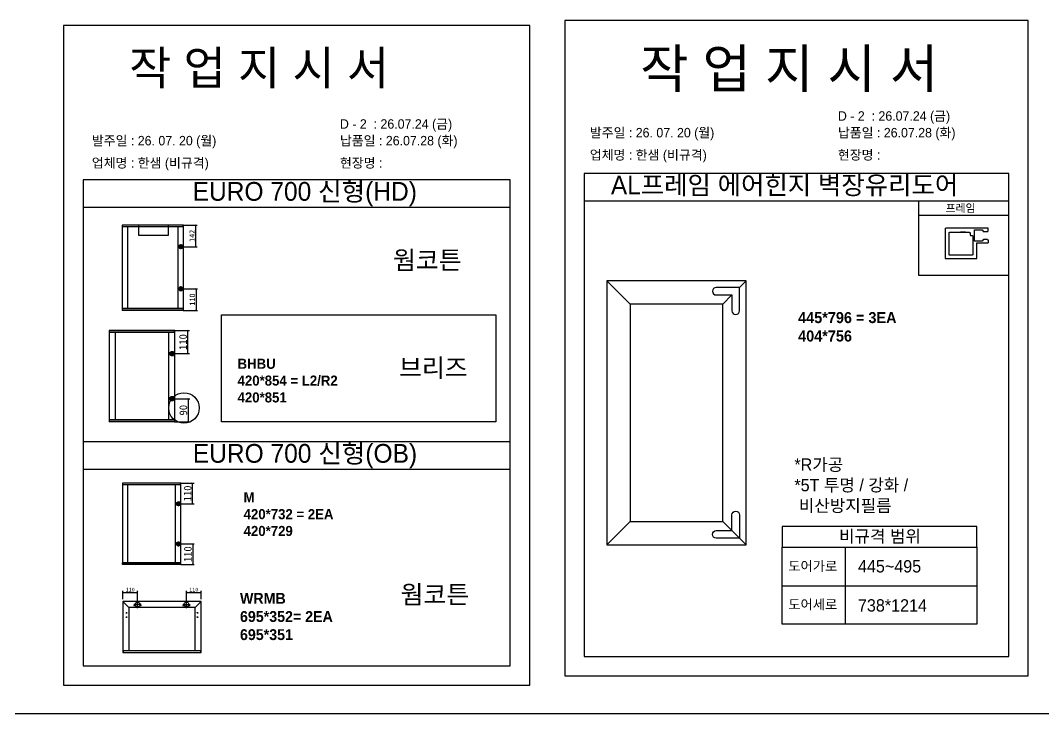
# Model space of a CAD drawing. Header units: millimetres. Extents: x -44117 to 256353, y -2095463 to 65325.
# Drawn here: x 113917 to 120509, y -1136559 to -1132096 of the extents above; entities that cross this region are included whole.
import ezdxf

# ---------------------------------------------------------------- set-up
doc = ezdxf.new("R2010")
doc.units = ezdxf.units.MM
doc.header["$LTSCALE"] = 10
doc.layers.add('Layer1', color=7, linetype='Continuous', lineweight=70)
doc.layers.add('PDF_Geomertry', color=7, linetype='Continuous')
doc.layers.add('PDF_Text', color=7, linetype='Continuous')
doc.styles.add('MtX_Gulim', font='')
doc.styles.add('PDF Arial', font='')
doc.styles.get('MtX_Gulim').set_extended_font_data('Gulim', bold=True)
doc.styles.get('PDF Arial').set_extended_font_data('Arial')
doc.dimstyles.new('ISO-25', dxfattribs={"dimtxt": 2.5, "dimasz": 2.5, "dimexe": 1, "dimexo": 1, "dimtad": 1, "dimtxsty": 'Standard', "dimblk": 'ARCHTICK', "dimcen": 2.5, "dimadec": 0, "dimazin": 0, "dimtfac": 1, "dimtmove": 0, "dimatfit": 3, "dimfxl": 0, "dimarcsym": 0})

# ---------------------------------------------------------------- blocks, each defined once
blk = doc.blocks.new('_ArchTick')
at = {"color": 0, "linetype": 'ByBlock', "const_width": 0.15}
blk.add_lwpolyline([(-0.5, -0.5), (0.5, 0.5)], dxfattribs=at)
blk = doc.blocks.new('*D7937')
at = {"color": 0, "lineweight": -2}
for p, q in [((114965.6, -1133413.4), (115056.3, -1133413.4)), ((115046.3, -1133552.9), (115046.3, -1133413.4)), ((114965.6, -1133552.9), (115056.3, -1133552.9))]:
    blk.add_line(p, q, dxfattribs=at)
at = {"layer": 'Defpoints', "color": 0}
for p in [(114950.6, -1133413.4), (115046.3, -1133413.4), (114950.6, -1133552.9)]:
    blk.add_point(p, dxfattribs=at)
at = {"color": 0, "lineweight": -2, "xscale": 10, "yscale": 10, "zscale": 10}
for p, rotation in [((115046.3, -1133413.4), 90), ((115046.3, -1133552.9), 270)]:
    blk.add_blockref('_ArchTick', p, dxfattribs=dict(at, rotation=rotation))
at = {"color": 0, "insert": (115022.5, -1133483.2), "char_height": 25, "attachment_point": 5, "rotation": 90}
blk.add_mtext('{\\H1.4x;142}', dxfattribs=at)
blk = doc.blocks.new('*D7938')
at = {"color": 0, "lineweight": -2}
for p, q in [((114965.6, -1133824.2), (115057.8, -1133824.2)), ((115047.8, -1133824.2), (115047.8, -1133962.9)), ((114965.6, -1133962.9), (115057.8, -1133962.9))]:
    blk.add_line(p, q, dxfattribs=at)
at = {"layer": 'Defpoints', "color": 0}
for p in [(114950.6, -1133824.2), (114950.6, -1133962.9), (115047.8, -1133962.9)]:
    blk.add_point(p, dxfattribs=at)
at = {"color": 0, "lineweight": -2, "xscale": 10, "yscale": 10, "zscale": 10}
for p, rotation in [((115047.8, -1133824.2), 90), ((115047.8, -1133962.9), 270)]:
    blk.add_blockref('_ArchTick', p, dxfattribs=dict(at, rotation=rotation))
at = {"color": 0, "insert": (115024.1, -1133893.5), "char_height": 25, "attachment_point": 5, "rotation": 90}
blk.add_mtext('{\\H1.4x;110}', dxfattribs=at)
blk = doc.blocks.new('*D7939')
at = {"color": 0, "lineweight": -2}
for p, q in [((114949, -1135075.5), (115035.2, -1135075.5)), ((115025.2, -1135208.5), (115025.2, -1135075.5)), ((114949, -1135208.5), (115035.2, -1135208.5))]:
    blk.add_line(p, q, dxfattribs=at)
at = {"layer": 'Defpoints', "color": 0}
for p in [(114934, -1135075.5), (115025.2, -1135075.5), (114934, -1135208.5)]:
    blk.add_point(p, dxfattribs=at)
at = {"color": 0, "lineweight": -2, "xscale": 10, "yscale": 10, "zscale": 10}
for p, rotation in [((115025.2, -1135075.5), 90), ((115025.2, -1135208.5), 270)]:
    blk.add_blockref('_ArchTick', p, dxfattribs=dict(at, rotation=rotation))
at = {"color": 0, "insert": (114994, -1135142), "char_height": 25, "attachment_point": 5, "rotation": 90}
blk.add_mtext('{\\H2x;110}', dxfattribs=at)
blk = doc.blocks.new('*D7940')
at = {"color": 0, "lineweight": -2}
for p, q in [((114949, -1135467.1), (115036.7, -1135467.1)), ((115026.7, -1135467.1), (115026.7, -1135599.3)), ((114949, -1135599.3), (115036.7, -1135599.3))]:
    blk.add_line(p, q, dxfattribs=at)
at = {"layer": 'Defpoints', "color": 0}
for p in [(114934, -1135467.1), (114934, -1135599.3), (115026.7, -1135599.3)]:
    blk.add_point(p, dxfattribs=at)
at = {"color": 0, "lineweight": -2, "xscale": 10, "yscale": 10, "zscale": 10}
for p, rotation in [((115026.7, -1135467.1), 90), ((115026.7, -1135599.3), 270)]:
    blk.add_blockref('_ArchTick', p, dxfattribs=dict(at, rotation=rotation))
at = {"color": 0, "insert": (114995.4, -1135533.2), "char_height": 25, "attachment_point": 5, "rotation": 90}
blk.add_mtext('{\\H2x;110}', dxfattribs=at)
blk = doc.blocks.new('*D7941')
at = {"color": 0, "lineweight": -2}
for p, q in [((114576.5, -1135823.1), (114576.5, -1135770.2)), ((114576.5, -1135780.2), (114670.8, -1135780.2)), ((114670.8, -1135841.7), (114670.8, -1135770.2))]:
    blk.add_line(p, q, dxfattribs=at)
at = {"layer": 'Defpoints', "color": 0}
for p in [(114670.8, -1135780.2), (114576.5, -1135838.1), (114670.8, -1135856.7)]:
    blk.add_point(p, dxfattribs=at)
at = {"color": 0, "lineweight": -2, "xscale": 10, "yscale": 10, "zscale": 10, "rotation": 180}
blk.add_blockref('_ArchTick', (114576.5, -1135780.2), dxfattribs=at)
at = {"color": 0, "lineweight": -2, "xscale": 10, "yscale": 10, "zscale": 10}
blk.add_blockref('_ArchTick', (114670.8, -1135780.2), dxfattribs=at)
at = {"color": 0, "insert": (114623.6, -1135761.5), "char_height": 25, "attachment_point": 5}
blk.add_mtext('110', dxfattribs=at)
blk = doc.blocks.new('*D7942')
at = {"color": 0, "lineweight": -2}
for p, q in [((114986.1, -1135841.7), (114986.1, -1135770.2)), ((114986.1, -1135780.2), (115080.5, -1135780.2)), ((115080.5, -1135823.1), (115080.5, -1135770.2))]:
    blk.add_line(p, q, dxfattribs=at)
at = {"layer": 'Defpoints', "color": 0}
for p in [(115080.5, -1135780.2), (115080.5, -1135838.1), (114986.1, -1135856.7)]:
    blk.add_point(p, dxfattribs=at)
at = {"color": 0, "lineweight": -2, "xscale": 10, "yscale": 10, "zscale": 10, "rotation": 180}
blk.add_blockref('_ArchTick', (114986.1, -1135780.2), dxfattribs=at)
at = {"color": 0, "lineweight": -2, "xscale": 10, "yscale": 10, "zscale": 10}
blk.add_blockref('_ArchTick', (115080.5, -1135780.2), dxfattribs=at)
at = {"color": 0, "insert": (115033.3, -1135761.5), "char_height": 25, "attachment_point": 5}
blk.add_mtext('110', dxfattribs=at)
blk = doc.blocks.new('*D7943')
at = {"color": 0, "lineweight": -2}
for p, q in [((114908.4, -1134092.7), (115005.7, -1134092.7)), ((114995.7, -1134241.8), (114995.7, -1134092.7)), ((114908.4, -1134241.8), (115005.7, -1134241.8))]:
    blk.add_line(p, q, dxfattribs=at)
at = {"layer": 'Defpoints', "color": 0}
for p in [(114893.4, -1134092.7), (114995.7, -1134092.7), (114893.4, -1134241.8)]:
    blk.add_point(p, dxfattribs=at)
at = {"color": 0, "lineweight": -2, "xscale": 10, "yscale": 10, "zscale": 10}
for p, rotation in [((114995.7, -1134092.7), 90), ((114995.7, -1134241.8), 270)]:
    blk.add_blockref('_ArchTick', p, dxfattribs=dict(at, rotation=rotation))
at = {"color": 0, "insert": (114964.4, -1134167.2), "char_height": 25, "attachment_point": 5, "rotation": 90}
blk.add_mtext('{\\H2x;110}', dxfattribs=at)
blk = doc.blocks.new('*D7944')
at = {"color": 0, "lineweight": -2}
for p, q in [((114908.4, -1134531.8), (115007.3, -1134531.8)), ((114997.3, -1134531.8), (114997.3, -1134680)), ((114908.4, -1134680), (115007.3, -1134680))]:
    blk.add_line(p, q, dxfattribs=at)
at = {"layer": 'Defpoints', "color": 0}
for p in [(114893.4, -1134531.8), (114893.4, -1134680), (114997.3, -1134680)]:
    blk.add_point(p, dxfattribs=at)
at = {"color": 0, "lineweight": -2, "xscale": 10, "yscale": 10, "zscale": 10}
for p, rotation in [((114997.3, -1134531.8), 90), ((114997.3, -1134680), 270)]:
    blk.add_blockref('_ArchTick', p, dxfattribs=dict(at, rotation=rotation))
at = {"color": 0, "insert": (114966.1, -1134605.9), "char_height": 25, "attachment_point": 5, "rotation": 90}
blk.add_mtext('{\\H2x;90}', dxfattribs=at)

msp = doc.modelspace()

# ---------------------------------------------------------------- linework, layer by layer
for p, q in [((117072.79321, -1133122.11749), (114319.91219, -1133122.11749)), ((120284.84947, -1133082.36421), (117549.51512, -1133082.36421)), ((120284.84947, -1133259.98333), (117549.51512, -1133259.98333)), ((117072.79321, -1133300.876), (114319.91219, -1133300.876)), ((120284.84947, -1133352.36195), (119702.7294, -1133352.36195)), ((114572.09342, -1133413.80433), (114572.09342, -1133962.47422)), ((114967.68473, -1133414.51484), (114572.09342, -1133414.51484)), ((114967.68473, -1133425.2514), (114572.09342, -1133425.2514)), ((114967.29, -1133413.40961), (114572.48815, -1133413.40961)), ((114607.22408, -1133424.46195), (114607.22408, -1133951.02717)), ((114932.15934, -1133951.02717), (114932.15934, -1133425.2514)), ((114965.7111, -1133425.2514), (114965.7111, -1133413.40961)), ((114967.68473, -1133962.47422), (114967.68473, -1133413.80433)), ((117846.09824, -1133922.78506), (117696.09824, -1133772.78506)), ((118550.07116, -1133815.33325), (118592.61935, -1133772.78506)), ((118442.61935, -1133922.78506), (118501.35033, -1133864.05408)), ((114967.68473, -1133951.02717), (114572.09342, -1133951.02717)), ((114967.68473, -1133961.76373), (114572.09342, -1133961.76373)), ((114967.29, -1133962.86896), (114572.48815, -1133962.86896)), ((114574.06705, -1133962.86896), (114574.06705, -1133951.02717)), ((114965.7111, -1133951.02717), (114965.7111, -1133962.86896)), ((114488.81762, -1134093.07563), (114488.81762, -1134679.5718)), ((114911.6817, -1134093.83512), (114488.81762, -1134093.83512)), ((114911.6817, -1134105.31188), (114488.81762, -1134105.31188)), ((114911.25976, -1134092.65369), (114489.23956, -1134092.65369)), ((114526.37025, -1134104.468), (114526.37025, -1134667.33556)), ((114873.70713, -1134667.33556), (114873.70713, -1134105.31188)), ((114909.572, -1134105.31188), (114909.572, -1134092.65369)), ((114911.6817, -1134679.5718), (114911.6817, -1134093.07563)), ((114911.6817, -1134667.33556), (114488.81762, -1134667.33556)), ((114911.6817, -1134678.81232), (114488.81762, -1134678.81232)), ((114911.25976, -1134679.99375), (114489.23956, -1134679.99375)), ((114490.92732, -1134679.99375), (114490.92732, -1134667.33556)), ((114909.572, -1134667.33556), (114909.572, -1134679.99375)), ((117074.01005, -1134809.22535), (114321.12903, -1134809.22535)), ((117074.01005, -1134987.98386), (114321.12903, -1134987.98386)), ((114573.26387, -1135075.92299), (114573.26387, -1135598.88678)), ((114950.32106, -1135076.60021), (114573.26387, -1135076.60021)), ((114950.32106, -1135086.83374), (114573.26387, -1135086.83374)), ((114949.94483, -1135075.54675), (114573.6401, -1135075.54675)), ((114606.7486, -1135086.08128), (114606.7486, -1135587.97604)), ((114916.4601, -1135587.97604), (114916.4601, -1135086.83374)), ((114948.4399, -1135086.83374), (114948.4399, -1135075.54675)), ((114950.32106, -1135598.88678), (114950.32106, -1135075.92299)), ((117846.09824, -1135322.78506), (117696.09824, -1135472.78506)), ((118442.61935, -1135322.78506), (118592.61935, -1135472.78506)), ((120078.42728, -1135488.53497), (120078.42728, -1135354.1763)), ((119230.29196, -1135488.53497), (119230.29196, -1135984.10734)), ((114950.32106, -1135587.97604), (114573.26387, -1135587.97604)), ((114950.32106, -1135598.20957), (114573.26387, -1135598.20957)), ((114949.94483, -1135599.26303), (114573.6401, -1135599.26303)), ((114575.14503, -1135599.26303), (114575.14503, -1135587.97604)), ((114948.4399, -1135587.97604), (114948.4399, -1135599.26303)), ((118824.00973, -1135736.32115), (120078.42728, -1135736.32115)), ((114576.03074, -1135838.12675), (114576.03074, -1136166.26306)), ((114614.55862, -1135876.65462), (114576.15753, -1135837.82064)), ((115080.48559, -1135837.69385), (114576.46363, -1135837.69385)), ((114670.8353, -1135880.35386), (114670.8353, -1135833.12882)), ((114986.11394, -1135880.35386), (114986.11394, -1135833.12882)), ((115042.39061, -1135876.65462), (115080.7917, -1135837.82064)), ((115080.91849, -1136166.26306), (115080.91849, -1135838.12675)), ((114595.51113, -1135910.42063), (114604.16908, -1135910.42063)), ((114599.84011, -1135906.09166), (114599.84011, -1135914.74961)), ((114614.55862, -1135876.65462), (114614.55862, -1136154.57483)), ((115042.39061, -1135876.65462), (114614.55862, -1135876.65462)), ((114694.44783, -1135856.74134), (114647.22278, -1135856.74134)), ((114654.81809, -1135865.39929), (114647.89173, -1135865.39929)), ((114651.35491, -1135861.93611), (114651.35491, -1135868.86247)), ((114693.77887, -1135865.39929), (114686.85251, -1135865.39929)), ((114690.31569, -1135861.93611), (114690.31569, -1135868.86247)), ((114962.50141, -1135856.74134), (115009.72646, -1135856.74134)), ((114970.09674, -1135865.39929), (114963.17038, -1135865.39929)), ((114966.63356, -1135861.93611), (114966.63356, -1135868.86247)), ((115009.05751, -1135865.39929), (115002.13115, -1135865.39929)), ((115005.59433, -1135861.93611), (115005.59433, -1135868.86247)), ((115042.39061, -1136153.70903), (115042.39061, -1135876.65462)), ((115061.43811, -1135910.42063), (115052.78016, -1135910.42063)), ((115057.10913, -1135906.09166), (115057.10913, -1135914.74961)), ((114595.51113, -1135938.12607), (114604.16908, -1135938.12607)), ((114599.84011, -1135933.7971), (114599.84011, -1135942.45505)), ((115061.43811, -1135938.12607), (115052.78016, -1135938.12607)), ((115057.10913, -1135933.7971), (115057.10913, -1135942.45505)), ((114576.03074, -1136153.70903), (115080.91849, -1136153.70903)), ((114576.03074, -1136165.48385), (115080.48559, -1136165.48385)), ((114576.46363, -1136166.69596), (115080.48559, -1136166.69596)), ((114578.19522, -1136153.70903), (114578.19522, -1136166.69596)), ((115078.754, -1136166.69596), (115078.754, -1136153.70903))]:
    msp.add_line(p, q)
at = {"color": 1}
for p, q in [((103741.67111, -1136559.25894), (196010.81797, -1136559.25894)), ((104196.73721, -1136559.25894), (196465.88407, -1136559.25894))]:
    msp.add_line(p, q, dxfattribs=at)
for points in [[(114194.78124, -1136377.00652), (117197.92417, -1136377.00652), (117197.92417, -1132129.70438), (114194.78124, -1132129.70438)], [(117425.18174, -1136316.50681), (120409.18285, -1136316.50681), (120409.18285, -1132096.27667), (117425.18174, -1132096.27667)], [(120284.84947, -1133259.98333), (119702.7294, -1133259.98333), (119702.7294, -1133736.44141), (120284.84947, -1133736.44141)], [(117696.09824, -1135472.78506), (118592.61935, -1135472.78506), (118592.61935, -1133772.78506), (117696.09824, -1133772.78506)], [(117846.09824, -1135322.78506), (118442.61935, -1135322.78506), (118442.61935, -1133922.78506), (117846.09824, -1133922.78506)], [(115211.27088, -1133990.97509), (116980.69341, -1133990.97509), (116980.69341, -1134680.68877), (115211.27088, -1134680.68877)], [(118824.00973, -1135488.53497), (120078.42728, -1135488.53497), (120078.42728, -1135984.10734), (118824.00973, -1135984.10734)]]:
    msp.add_lwpolyline(points, close=True)
for points in [[(114319.91219, -1133122.11749), (114319.91219, -1136251.87557), (117072.79321, -1136251.87557), (117072.79321, -1133122.11749)], [(117549.51512, -1133082.36421), (117549.51512, -1136192.17343), (120284.84947, -1136192.17343), (120284.84947, -1133082.36421)], [(114867.91874, -1133413.40961), (114867.91874, -1133481.14276), (114679.53247, -1133481.14276), (114679.53247, -1133413.40961)], [(120078.42728, -1135354.1763), (118824.00973, -1135354.1763), (118824.00973, -1135488.53497), (120078.42728, -1135488.53497)]]:
    msp.add_lwpolyline(points)
for points in [[(118550.10231, -1133864.05408), (118550.10231, -1133815.33325), (118400.10231, -1133815.33325, 1), (118400.10231, -1133864.05408), (118501.38148, -1133864.05408), (118501.38148, -1133965.33325, 1), (118550.10231, -1133965.33325), (118550.10231, -1133815.33325), (118501.38148, -1133815.33325)], [(118550.10231, -1135381.51604), (118550.10231, -1135430.23687), (118400.10231, -1135430.23687, -1), (118400.10231, -1135381.51604), (118501.38148, -1135381.51604), (118501.38148, -1135280.23687, -1), (118550.10231, -1135280.23687), (118550.10231, -1135430.23687), (118501.38148, -1135430.23687)]]:
    msp.add_lwpolyline(points, format="xyb")
msp.add_circle((114970.20959, -1134591.58852), 98.30001, dxfattribs=at)
for centre, radius in [((114670.8353, -1135856.74134), 15.15141), ((114986.11394, -1135856.74134), 15.15141), ((114599.84011, -1135910.42063), 1.29869), ((114651.35491, -1135865.39929), 1.38527), ((114690.31569, -1135865.39929), 1.38527), ((114966.63356, -1135865.39929), 1.38527), ((115005.59433, -1135865.39929), 1.38527), ((115057.10913, -1135910.42063), 1.29869), ((114599.84011, -1135938.12607), 1.29869), ((115057.10913, -1135938.12607), 1.29869)]:
    msp.add_circle(centre, radius)
for centre, radius, start, end in [((114967.29, -1133413.80433), 0.39473, 0, 90), ((114572.48815, -1133962.47424), 0.39473, 180, 270), ((114967.29, -1133962.47424), 0.39473, 270, 0), ((114911.25976, -1134093.07563), 0.42194, 0, 90), ((114489.23956, -1134679.57181), 0.42194, 180, 270), ((114911.25976, -1134679.57181), 0.42194, 270, 0), ((114949.94483, -1135075.92299), 0.37623, 0, 90), ((114573.6401, -1135598.88679), 0.37623, 180, 270), ((114949.94483, -1135598.88679), 0.37623, 270, 0), ((114576.46363, -1135838.12675), 0.4329, 90, 180), ((115080.48559, -1135838.12675), 0.4329, 0, 90), ((114576.46363, -1136166.26306), 0.4329, 180, 270), ((115080.48559, -1136166.26306), 0.4329, 270, 0)]:
    msp.add_arc(centre, radius, start, end)
at = {"layer": 'Layer1'}
for p, q in [((114950.61259, -1133538.38754), (114950.61259, -1133567.48373)), ((114950.61259, -1133838.76417), (114950.61259, -1133809.66798)), ((114893.43258, -1134226.24782), (114893.43258, -1134257.34995)), ((114893.43258, -1134547.33295), (114893.43258, -1134516.23082)), ((114934.04878, -1135194.66926), (114934.04878, -1135222.40224)), ((114934.04878, -1135480.97275), (114934.04878, -1135453.23976))]:
    msp.add_line(p, q, dxfattribs=at)
for points in [[(114965.16068, -1133552.93563), (114936.06449, -1133552.93563)], [(114965.16068, -1133824.21608), (114936.06449, -1133824.21608)], [(114908.98364, -1134241.79889), (114877.88151, -1134241.79889)], [(114908.98364, -1134531.78189), (114877.88151, -1134531.78189)], [(114947.91527, -1135208.53575), (114920.18229, -1135208.53575)], [(114947.91527, -1135467.10626), (114920.18229, -1135467.10626)]]:
    msp.add_lwpolyline(points, close=True, dxfattribs=at)
for centre, radius in [((114950.61259, -1133552.93563), 9.69873), ((114950.61259, -1133824.21608), 9.69873), ((114893.43258, -1134241.79889), 10.36738), ((114893.43258, -1134531.78189), 10.36738), ((114934.04878, -1135208.53575), 9.24433), ((114934.04878, -1135467.10626), 9.24433)]:
    msp.add_circle(centre, radius, dxfattribs=at)
at = {"layer": 'PDF_Geomertry', "lineweight": 25}
for points in [[(120148.88022, -1133508.21572), (120149.55393, -1133508.21572), (120150.22764, -1133508.21572), (120150.22764, -1133508.88943), (120150.90136, -1133508.88943), (120151.57507, -1133509.56315), (120151.57507, -1133510.23686), (120152.24912, -1133510.23686), (120152.24912, -1133510.91057), (120152.24912, -1133511.58429), (120152.9225, -1133511.58429), (120152.9225, -1133512.25817), (120152.9225, -1133512.93189), (120152.9225, -1133525.05924), (120152.9225, -1133525.73295), (120152.24912, -1133525.73295), (120152.24912, -1133526.40667), (120152.24912, -1133527.08038), (120151.57507, -1133527.75409), (120151.57507, -1133528.42781), (120150.90136, -1133528.42781), (120150.90136, -1133529.10169), (120150.22764, -1133529.10169), (120149.55393, -1133529.10169), (120149.55393, -1133529.77541), (120148.88022, -1133529.77541), (120148.2065, -1133529.77541), (120147.53279, -1133529.77541), (120080.15871, -1133529.77541), (120079.48499, -1133529.77541), (120078.81128, -1133529.77541), (120078.81128, -1133530.44912), (120078.13757, -1133530.44912), (120078.13757, -1133531.12283), (120077.46385, -1133531.12283), (120077.46385, -1133531.79672), (120077.46385, -1133532.47043), (120077.46385, -1133626.12036), (120077.46385, -1133626.79408), (120077.46385, -1133627.46779), (120076.79014, -1133627.46779), (120076.79014, -1133628.1415), (120076.79014, -1133628.81522), (120076.11608, -1133628.81522), (120076.11608, -1133629.48893), (120075.44237, -1133629.48893), (120075.44237, -1133630.16282), (120074.76866, -1133630.16282), (120074.09494, -1133630.83653), (120073.42123, -1133630.83653), (120072.74752, -1133630.83653), (120072.0738, -1133630.83653), (119882.07874, -1133630.83653), (119881.40503, -1133630.83653), (119880.73131, -1133630.83653), (119880.0576, -1133630.83653), (119879.38389, -1133630.16282), (119878.71017, -1133630.16282), (119878.71017, -1133629.48893), (119878.03646, -1133629.48893), (119878.03646, -1133628.81522), (119877.36275, -1133628.81522), (119877.36275, -1133628.1415), (119877.36275, -1133627.46779), (119876.68903, -1133627.46779), (119876.68903, -1133626.79408), (119876.68903, -1133626.12036), (119876.68903, -1133437.47273), (119876.68903, -1133436.79902), (119876.68903, -1133436.1253), (119877.36275, -1133436.1253), (119877.36275, -1133435.45159), (119877.36275, -1133434.77788), (119878.03646, -1133434.77788), (119878.03646, -1133434.10416), (119878.71017, -1133434.10416), (119878.71017, -1133433.43045), (119878.71017, -1133432.75674)], [(120063.31553, -1133447.57877), (120063.31553, -1133446.90506), (120063.31553, -1133446.23135), (120063.98924, -1133446.23135), (120063.98924, -1133445.55763), (120063.98924, -1133444.88392), (120064.66296, -1133444.88392), (120065.33667, -1133444.88392), (120065.33667, -1133444.21021), (120066.01038, -1133444.21021), (120066.6841, -1133444.21021), (120113.84609, -1133444.21021), (120114.5198, -1133444.21021), (120115.19352, -1133444.21021), (120115.19352, -1133444.88392), (120115.86723, -1133444.88392), (120115.86723, -1133445.55763), (120116.54094, -1133445.55763), (120116.54094, -1133446.23135), (120117.21466, -1133446.90506), (120117.21466, -1133447.57877), (120117.21466, -1133449.59991), (120117.21466, -1133450.27363), (120117.21466, -1133450.94734), (120117.21466, -1133451.6214), (120117.88837, -1133451.6214), (120117.88837, -1133452.29511), (120118.56243, -1133452.96882), (120119.23614, -1133452.96882), (120119.23614, -1133453.64254), (120119.90985, -1133453.64254), (120120.58357, -1133454.31625), (120121.25728, -1133454.31625), (120121.93099, -1133454.31625), (120147.53313, -1133454.31625), (120148.20684, -1133454.31625), (120148.88056, -1133454.31625), (120149.55427, -1133454.31625), (120149.55427, -1133453.64254), (120150.22798, -1133453.64254), (120150.9017, -1133453.64254), (120150.9017, -1133452.96882), (120151.57541, -1133452.96882), (120151.57541, -1133452.29511), (120152.24947, -1133451.6214), (120152.24947, -1133450.94734), (120152.24947, -1133450.27363), (120152.92318, -1133450.27363), (120152.92318, -1133449.59991), (120152.92318, -1133437.47273), (120152.92318, -1133436.79902), (120152.92318, -1133436.1253), (120152.24947, -1133436.1253), (120152.24947, -1133435.45159), (120152.24947, -1133434.77788), (120151.57541, -1133434.77788), (120151.57541, -1133434.10382), (120150.9017, -1133434.10382), (120150.9017, -1133433.43011), (120150.22798, -1133433.43011), (120150.22798, -1133432.75639), (120149.55427, -1133432.75639), (120148.88056, -1133432.75639), (120148.20684, -1133432.75639), (120147.53313, -1133432.75639), (120063.31553, -1133432.75639), (119882.07943, -1133432.75639), (119881.40537, -1133432.75639), (119880.73166, -1133432.75639), (119880.05794, -1133432.75639), (119879.38423, -1133432.75639), (119879.38423, -1133433.43011), (119878.71052, -1133433.43011)], [(119901.61746, -1133605.90828), (119900.94374, -1133605.90828), (119900.94374, -1133605.23456), (119900.94374, -1133604.56068), (119900.94374, -1133603.88697), (119900.94374, -1133463.07521), (119900.94374, -1133462.4015), (119900.94374, -1133461.72778), (119901.61746, -1133461.05407), (119902.29117, -1133461.05407), (119902.29117, -1133460.38036), (119902.96488, -1133460.38036), (119903.63894, -1133460.38036), (120030.3022, -1133460.38036), (120030.97591, -1133460.38036), (120031.64963, -1133460.38036), (120032.32334, -1133460.38036), (120032.99705, -1133460.38036), (120032.99705, -1133461.05407), (120033.67077, -1133461.05407), (120033.67077, -1133461.72778), (120034.34448, -1133461.72778), (120034.34448, -1133462.4015), (120035.0182, -1133462.4015), (120035.0182, -1133463.07521), (120035.0182, -1133463.74892), (120035.69191, -1133463.74892), (120035.69191, -1133464.42264), (120035.69191, -1133465.09635), (120035.69191, -1133475.20239), (120035.69191, -1133475.87628), (120035.69191, -1133476.54999), (120035.69191, -1133477.2237), (120036.36562, -1133477.2237), (120036.36562, -1133477.89742), (120037.03934, -1133478.5713), (120037.71305, -1133479.24502), (120038.3871, -1133479.24502), (120038.3871, -1133479.91873), (120039.06082, -1133479.91873), (120039.73453, -1133479.91873), (120040.40824, -1133479.91873), (120048.49315, -1133479.91873), (120049.16686, -1133479.91873), (120049.84058, -1133479.91873), (120049.84058, -1133480.59244), (120050.51429, -1133480.59244), (120051.188, -1133480.59244), (120051.188, -1133481.26616), (120051.86172, -1133481.26616), (120051.86172, -1133481.93987), (120052.53543, -1133481.93987), (120052.53543, -1133482.61358), (120053.20914, -1133482.61358), (120053.20914, -1133483.2873), (120053.20914, -1133483.96101), (120053.20914, -1133484.6349), (120053.20914, -1133485.30861), (120053.20914, -1133603.88697), (120053.20914, -1133604.56068), (120053.20914, -1133605.23456), (120053.20914, -1133605.90828), (120052.53543, -1133605.90828), (120052.53543, -1133606.58199), (120051.86172, -1133606.58199), (120051.188, -1133607.2557), (120050.51429, -1133607.2557), (119903.6386, -1133607.2557), (119902.96523, -1133607.2557), (119902.29117, -1133607.2557), (119902.29117, -1133606.58199), (119901.61712, -1133606.58199), (119901.61712, -1133605.90828), (119901.61712, -1133605.23422)], [(120006.04715, -1133460.38036), (119973.70753, -1133460.38036)], [(120148.88056, -1133508.21572), (120148.20684, -1133508.21572), (120148.20684, -1133507.54201), (120147.53313, -1133507.54201), (120121.93099, -1133507.54201), (120121.25728, -1133508.21572), (120120.58357, -1133508.21572), (120119.90985, -1133508.21572), (120119.2358, -1133508.21572), (120119.2358, -1133508.88943), (120118.56208, -1133508.88943), (120118.56208, -1133509.56315), (120117.88837, -1133509.56315), (120117.88837, -1133510.23686), (120117.21466, -1133510.23686), (120117.21466, -1133510.91075), (120117.21466, -1133511.58446), (120117.21466, -1133512.25817), (120117.21466, -1133512.93189), (120117.21466, -1133514.9532), (120117.21466, -1133515.62691), (120116.54094, -1133515.62691), (120116.54094, -1133516.30062), (120116.54094, -1133516.97434), (120115.86723, -1133516.97434), (120115.86723, -1133517.64805), (120115.19352, -1133517.64805), (120114.5198, -1133517.64805), (120113.84609, -1133517.64805), (120066.6841, -1133517.64805), (120066.01038, -1133517.64805), (120065.33667, -1133517.64805), (120064.66296, -1133517.64805), (120064.66296, -1133516.97434), (120063.98924, -1133516.97434), (120063.98924, -1133516.30062), (120063.31553, -1133516.30062), (120063.31553, -1133515.62691), (120063.31553, -1133514.9532), (120063.31553, -1133447.57912)]]:
    msp.add_lwpolyline(points, dxfattribs=at)

# ---------------------------------------------------------------- texts
at = {"linetype": 'Continuous', "style": 'MtX_Gulim'}
for s, height, p in [('프레임', 51.271748, (119878.20523, -1133329.9925)), ('웜코튼', 117.591574, (116317.22014, -1133698.56)), ('브리즈', 117.591574, (116355.97893, -1134391.37037)), ('웜코튼', 117.591574, (116365.95823, -1135851.90436))]:
    msp.add_text(s, height=height, dxfattribs=at).set_placement(p)
at = {"attachment_point": 1}
for s, width, gutter_width, heights, insert, char_height in [('{\\fGulim|b0|i0|c129|p50;작 업 지 시 서}', 5121.296952, 19.35592, [-241.32268], (114616.98758, -1132292.48136), 216.786284), ('{\\fGulim|b0|i0|c129|p50;작 업 지 시 서}', 5874.4321472, 22.20239, [-276.81147], (117909.73841, -1132281.2892), 248.6667591), ('{\\fGulim|b0|i0|c129|p50;\\C1;D - 2  : 26.07.24 (금)}', 5874.4321472, 22.20239, [62.32696], (119184.23283, -1132680.86293), 60.923356), ('{\\fGulim|b0|i0|c129|p50;\\C1;D - 2  : 26.07.24 (금)}', 5874.4321472, 22.20239, [62.32696], (115975.26241, -1132732.31748), 60.923356), ('\\pt11;{\\fGulim|b0|i0|c129|p50;발주일 : 26. 07. 20 (월)}', 5874.4321472, 22.20239, [61.28591], (117585.69991, -1132788.26143), 60.923356), ('{\\fGulim|b0|i0|c129|p50;납품일 : 26.07.28 (화)}', 5874.4321472, 22.20239, [62.32696], (119184.23283, -1132788.26143), 60.923356), ('\\pt11;{\\fGulim|b0|i0|c129|p50;발주일 : 26. 07. 20 (월)}', 5874.4321472, 22.20239, [61.28591], (114376.7295, -1132839.71599), 60.923356), ('{\\fGulim|b0|i0|c129|p50;납품일 : 26.07.28 (화)}', 5874.4321472, 22.20239, [62.32696], (115975.26241, -1132839.71599), 60.923356), ('{\\fGulim|b0|i0|c129|p50;업체명 : 한샘 (비규격)}', 5874.4321472, 22.20239, [64.14322], (117585.69991, -1132931.52222), 60.923356), ('{\\fGulim|b0|i0|c129|p50;현장명 : }', 5874.4321472, 22.20239, [-67.98106], (119184.23283, -1132931.52222), 60.923356), ('{\\fGulim|b0|i0|c129|p50;업체명 : 한샘 (비규격)}', 5874.4321472, 22.20239, [64.14322], (114376.7295, -1132982.97677), 60.923356), ('{\\fGulim|b0|i0|c129|p50;현장명 : }', 5874.4321472, 22.20239, [-67.98106], (115975.26241, -1132982.97677), 60.923356), ('{\\fGulim|b0|i0|c129|p50;EURO 700 신형(HD)}', 2854.9003652, 10.79008, [-152.06689], (115026.09738, -1133136.41222), 120.848927), ('{\\fGulim|b0|i0|c129|p50;AL프레임 에어힌지 벽장유리도어}', 2836.7034314, 10.72131, [-134.14911], (117721.48932, -1133096.18691), 120.0786444), ('{\\f굴림|b1|i0|c129|p50;445*796 = 3EA\\P\\C1;404*756}', 21510.0890558, 276.6388, [-191.85936], (118928.0132, -1133973.98559), 71.1356923), ('{\\f굴림|b1|i0|c129|p50;BHBU\\P420*854 = L2/R2\\P\\C1;420*851}', 24729.7636046, 318.04667, [3896.04218], (115315.60362, -1134274.39428), 65), ('{\\fGulim|b0|i0|c129|p50;EURO 700 신형(OB)}', 2854.9003652, 10.79008, [-152.06689], (115027.31422, -1134823.52008), 120.848927), ('{\\fGulim|b0|i0|c129|p50;*R가공\\P*5T 투명 / 강화 /\\P 비산방지필름}', 1875.2995193, 7.08769, [-364.28377], (118903.80983, -1134916.42899), 79.3820819), ('{\\f굴림|b1|i0|c129|p50;M\\P420*732 = 2EA\\P\\C1;420*729}', 24729.7636046, 318.04667, [3896.04218], (115354.52645, -1135134.4217), 65), ('{\\fGulim|b0|i0|c129|p50;비규격 범위}', 1875.2995193, 7.08769, [-88.47244], (119191.72471, -1135378.05434), 79.3820819), ('{\\fGulim|b0|i0|c129|p50;도어가로}', 1485.9640615, 5.61619, [-70.02071], (118864.37879, -1135578.33228), 62.9013764), ('{\\fGulim|b0|i0|c129|p50;445~495}', 1875.2995193, 7.08769, [-81.49612], (119313.31901, -1135571.51939), 79.3820819), ('{\\f굴림|b1|i0|c129|p50;WRMB\\P695*352= 2EA\\P\\C1;695*351}', 29239.4867307, 376.04571, [-305.64815], (115331.15501, -1135782.8738), 70), ('{\\fGulim|b0|i0|c129|p50;도어세로}', 1485.9640615, 5.61619, [-70.02071], (118864.37879, -1135825.15055), 62.9013764), ('{\\fGulim|b0|i0|c129|p50;738*1214}', 1875.2995193, 7.08769, [-81.60182], (119313.31901, -1135823.17724), 79.3820819)]:
    msp.add_mtext_dynamic_manual_height_columns(s, width=width, gutter_width=gutter_width, heights=heights, dxfattribs=dict(at, insert=insert, char_height=char_height))
at = {"layer": 'PDF_Text', "char_height": 5.30496, "attachment_point": 7, "rotation": 180, "style": 'PDF Arial'}
for insert in [(119878.01796, -1133630.21388), (120081.45028, -1133630.21388)]:
    msp.add_mtext('X', dxfattribs=dict(at, insert=insert))

# ---------------------------------------------------------------- dimensions: what is measured, and where the dimension line sits
for base, p1, p2, text, picture, middle in [((115046.28248, -1133413.40961), (114950.61259, -1133552.93563), (114950.61259, -1133413.40961), '{\\H1.4x;142}', '*D7937', (115022.53248, -1133483.17262)), ((115047.81264, -1133962.86896), (114950.61259, -1133824.21608), (114950.61259, -1133962.86896), '{\\H1.4x;110}', '*D7938', (115024.06264, -1133893.54252)), ((114995.69812, -1134092.65369), (114893.43258, -1134241.79889), (114893.43258, -1134092.65369), '{\\H2x;110}', '*D7943', (114964.44812, -1134167.22629)), ((114997.33378, -1134679.99375), (114893.43258, -1134531.78189), (114893.43258, -1134679.99375), '{\\H2x;90}', '*D7944', (114966.08378, -1134605.88782)), ((115025.23638, -1135075.54675), (114934.04878, -1135208.53575), (114934.04878, -1135075.54675), '{\\H2x;110}', '*D7939', (114993.98638, -1135142.04125)), ((115026.69485, -1135599.26303), (114934.04878, -1135467.10626), (114934.04878, -1135599.26303), '{\\H2x;110}', '*D7940', (114995.44485, -1135533.18464))]:
    dim = msp.add_linear_dim(base=base, p1=p1, p2=p2, angle=90, text=text, dimstyle='ISO-25', override={"dimscale": 10, "dimasz": 1, "dimexo": 1.5, "dimtxsty": 'Standard'})
    dim.commit()
    dim.dimension.update_dxf_attribs({"geometry": picture, "text_midpoint": middle})
for base, p1, p2, picture, middle in [((114670.83531, -1135780.2336), (114576.46363, -1135838.12675), (114670.83531, -1135856.74134), '*D7941', (114623.64947, -1135761.4836)), ((115080.48559, -1135780.2336), (114986.11393, -1135856.74134), (115080.48559, -1135838.12675), '*D7942', (115033.29976, -1135761.4836))]:
    dim = msp.add_linear_dim(base=base, p1=p1, p2=p2, text='110', dimstyle='ISO-25', override={"dimscale": 10, "dimasz": 1, "dimexo": 1.5, "dimtxsty": 'Standard'})
    dim.commit()
    dim.dimension.update_dxf_attribs({"geometry": picture, "text_midpoint": middle})

doc.saveas('drawing.dxf')
